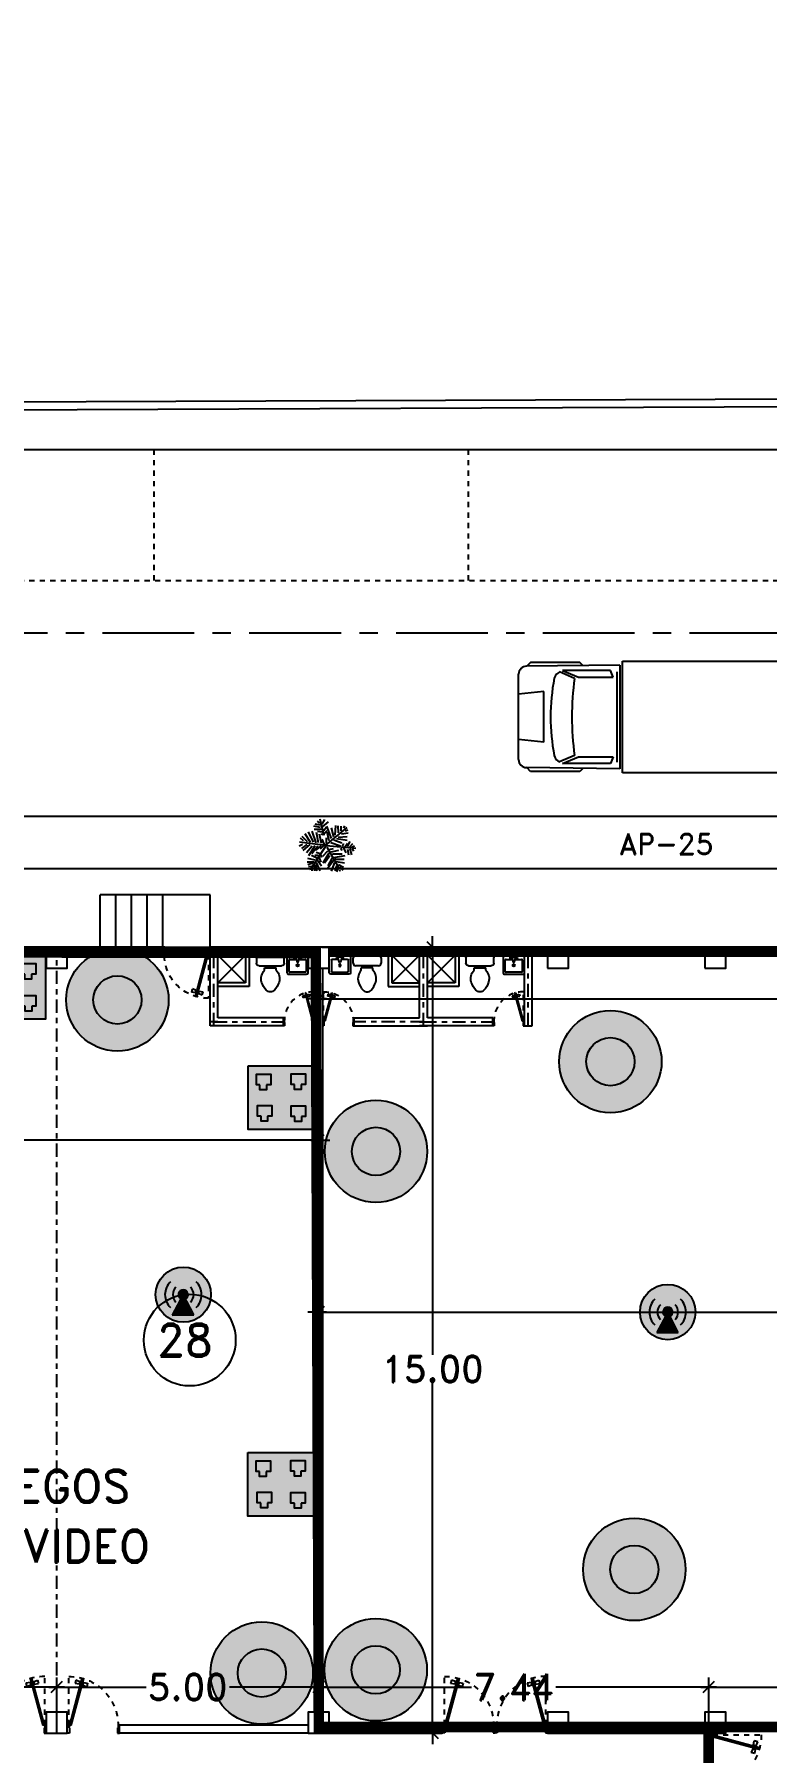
# Model space of a CAD drawing. Header units: millimetres. Extents: x 1590 to 1932, y -48 to 167.
# Drawn here: x 1730.23 to 1744.21, y 102.73 to 135.53 of the extents above; entities that cross this region are included whole.
import ezdxf

# ---------------------------------------------------------------- set-up
doc = ezdxf.new("R2010")
doc.units = ezdxf.units.MM
doc.header["$LTSCALE"] = 0.1
doc.header["$MEASUREMENT"] = 0
doc.header["$PDMODE"] = 35
doc.header["$PDSIZE"] = 0.75
for name, pattern in [('CENTERX2', [4, 2.5, -0.5, 0.5, -0.5]), ('DASHED', [0.75, 0.5, -0.25]), ('HIDDEN2', [0.1875, 0.125, -0.0625])]:
    doc.linetypes.add(name, pattern=pattern)
doc.layers.get('0').update_dxf_attribs({"linetype": 'CONTINUOUS'})
doc.layers.get('DEFPOINTS').update_dxf_attribs({"linetype": 'CONTINUOUS'})
for name, color, linetype in [('_KTI_CONTROL', 7, 'CONTINUOUS'), ('A-FURN-PLNT', 1, 'CONTINUOUS'), ('ACCESSP02', 7, 'CONTINUOUS'), ('C-PRKG-CARS', 1, 'CONTINUOUS'), ('CABLEADO', 172, 'CONTINUOUS'), ('CALLES', 3, 'CONTINUOUS'), ('CAMARAS', 253, 'CONTINUOUS'), ('Eth4Salidas', 7, 'CONTINUOUS'), ('P-FIXT', 1, 'CONTINUOUS'), ('PARED', 4, 'CONTINUOUS'), ('PAREDES', 3, 'CONTINUOUS'), ('TERRENO', 4, 'CONTINUOUS'), ('TEXT', 3, 'CONTINUOUS')]:
    doc.layers.add(name, color=color, linetype=linetype)
doc.styles.add('ATT', font='txt')
doc.styles.add('ROMAND', font='romand.shx')
doc.dimstyles.new('URBA', dxfattribs={"dimtxt": 20, "dimasz": 0.5, "dimexe": 1.25, "dimexo": 0.63, "dimgap": 0.63, "dimtad": 0, "dimtih": 1, "dimtoh": 1, "dimzin": 1, "dimdsep": 46, "dimtxsty": 'ROMAND', "dimcen": 2.5, "dimclrd": 1, "dimclre": 1, "dimclrt": 3, "dimadec": 0, "dimazin": 0, "dimtfac": 1, "dimtmove": 0, "dimatfit": 3, "dimfxl": 1, "dimtvp": 1, "dimtolj": 1, "dimtzin": 1, "dimarcsym": 0})

# ---------------------------------------------------------------- blocks, each defined once
blk = doc.blocks.new('P-GIRO-D')
at = {"color": 2}
for p, q in [((-0.281, 1.048), (-0.31, 1.041)), ((-0.31, 1.041), (-0.069, 0.142)), ((-0.281, 1.048), (-0.04, 0.15)), ((-0.242, 0.981), (-0.167, 1.011)), ((-0.167, 1.011), (-0.149, 0.944)), ((-0.31, 0.963), (-0.389, 0.952)), ((-0.389, 0.952), (-0.371, 0.884)), ((-0.297, 0.915), (-0.371, 0.884)), ((-0.31, 0.963), (-0.297, 0.915)), ((-0.288, 0.958), (-0.307, 0.953)), ((-0.28, 0.929), (-0.299, 0.924)), ((-0.239, 0.971), (-0.259, 0.966)), ((-0.232, 0.942), (-0.251, 0.937)), ((-0.242, 0.981), (-0.229, 0.933)), ((-0.229, 0.933), (-0.149, 0.944)), ((-1, 0.15), (-0.97, 0.15)), ((-0.96, 0), (-1, 0)), ((-0.97, 0.15), (-0.97, 0.1)), ((-0.97, 0.1), (-0.96, 0.1)), ((-0.96, 0.1), (-0.96, 0)), ((-0.04, 0.15), (-0.069, 0.142)), ((-0.04, 0.1), (-0.04, 0)), ((-0.03, 0.1), (-0.04, 0.1)), ((-0.04, 0), (0, 0)), ((-0.03, 0.15), (-0.03, 0.1)), ((0, 0.15), (-0.03, 0.15))]:
    blk.add_line(p, q, dxfattribs=at)
at = {"color": 1, "linetype": 'HIDDEN2'}
blk.add_line((-0.03, 0.15), (-0.03, 1.08), dxfattribs=at)
blk.add_arc((-0.04, 0.15), 0.93, 89.3839, 180, dxfattribs=at)
blk = doc.blocks.new('02PVAN01')
at = {"color": 0, "linetype": 'ByBlock'}
for p, q in [((-264, 44), (-258, 44)), ((-264, -44), (-264, 44)), ((-260, 40), (-258, 40)), ((-260, -40), (-260, 40)), ((-258, 44), (-258, 42)), ((-258, 42), (-78, 42)), ((-258, -42), (-258, 42)), ((-78, 42), (-78, -42)), ((-76, 39), (-5.9, 38.1)), ((-76, -39), (-76, 39)), ((-48, 39), (-46, 41)), ((-46, 41), (-9, 41)), ((-9, 41), (-6.1, 38.1)), ((-74, 34), (-74, -34)), ((-71, 30), (-69, 35)), ((-45, 30), (-71, 30)), ((-69, 35), (-33, 35)), ((-33, 35), (-45, 30)), ((-42, 29), (-30.7, 33.8)), ((-31, 34), (-29.4, 33)), ((0, 32.1), (0, -32.1)), ((-19, 19), (-19, -19)), ((-19, 19), (0, 17)), ((-19, -19), (0, -17)), ((-76, -39), (-5.9, -38.1)), ((-71, -30), (-69, -35)), ((-45, -30), (-71, -30)), ((-69, -35), (-33, -35)), ((-33, -35), (-45, -30)), ((-42, -29), (-30.7, -33.8)), ((-31, -34), (-29.4, -33)), ((-9, -41), (-6.1, -38.1)), ((-258, -44), (-264, -44)), ((-258, -40), (-260, -40)), ((-258, -42), (-258, -44)), ((-78, -42), (-258, -42)), ((-48, -39), (-46, -41)), ((-46, -41), (-9, -41))]:
    blk.add_line(p, q, dxfattribs=at)
for centre, radius, start, end in [((-251.2, 0), 211.2, 352.1096, 7.8904), ((-32.6, 27.9), 6, 10.7953, 57.5288), ((-179.1, 0), 155.1, 349.2047, 10.7953), ((-6, 32.1), 6, 0, 89.2462), ((-32.6, -27.9), 6, 302.4712, 349.2047), ((-6, -32.1), 6, 270.7538, 0)]:
    blk.add_arc(centre, radius, start, end, dxfattribs=at)
blk = doc.blocks.new('15PLAV06')
at = {"color": 0, "linetype": 'ByBlock'}
for p, q in [((0, 8.5), (0, -8.5)), ((16.5, 10), (1.5, 10)), ((2, -1.5), (2, 1.5)), ((7, 0.5), (3, 1.5)), ((4, 1.25), (4, 7.25)), ((4.75, 8), (15.25, 8)), ((7, -0.5), (7, 0.5)), ((16, 7.25), (16, -7.25)), ((18, -8.5), (18, 8.5)), ((1.5, -10), (16.5, -10)), ((3, -1.5), (7, -0.5)), ((4, -7.25), (4, -1.25)), ((15.25, -8), (4.75, -8))]:
    blk.add_line(p, q, dxfattribs=at)
for centre in [(2.5, 2.5), (9.5, 0), (2.5, -2.5)]:
    blk.add_circle(centre, 1, dxfattribs=at)
for centre, radius, start, end in [((1.5, 8.5), 1.5, 90, 180), ((4.75, 7.25), 0.75, 90, 180), ((15.25, 7.25), 0.75, 0, 90), ((16.5, 8.5), 1.5, 0, 90), ((1.5, -8.5), 1.5, 180, 270), ((4.75, -7.25), 0.75, 180, 270), ((15.25, -7.25), 0.75, 270, 0), ((16.5, -8.5), 1.5, 270, 0)]:
    blk.add_arc(centre, radius, start, end, dxfattribs=at)
at = {"color": 0, "linetype": 'ByBlock', "style": 'ATT'}
for tag, p, flags in [('ITEM', (0, -20), 3), ('ROOM_NUMBER', (0, -29), 1)]:
    blk.add_attdef(tag, p, '', height=6, dxfattribs=dict(at, flags=flags))
blk = doc.blocks.new('15PTOI01')
at = {"color": 0, "linetype": 'ByBlock'}
for p, q in [((0, -8.5), (0, 8.5)), ((2, 10.5), (6, 10.5)), ((8, 8.5), (8, -8.5)), ((9.5, 4.375), (9.5, -4.375)), ((11.25, 4.375), (9.5, 4.375)), ((6, -10.5), (2, -10.5)), ((11.25, -4.375), (9.5, -4.375))]:
    blk.add_line(p, q, dxfattribs=at)
for centre, radius, start, end in [((2, 8.5), 2, 90, 180), ((6, 8.5), 2, 0, 90), ((17.766404, -2.827313), 9.712715, 75.184599, 132.137709), ((13.6875, -12.03125), 19.717859, 49.950272, 70.559965), ((23.458333, 0), 4.229167, 313.602819, 46.397181), ((2, -8.5), 2, 180, 270), ((6, -8.5), 2, 270, 0), ((17.766404, 2.827313), 9.712715, 227.862291, 284.815401), ((13.6875, 12.03125), 19.717859, 289.440035, 310.049728)]:
    blk.add_arc(centre, radius, start, end, dxfattribs=at)
at = {"color": 0, "linetype": 'ByBlock', "style": 'ATT'}
for tag, p, flags in [('ITEM', (0, -23), 3), ('ROOM_NUMBER', (0, -32), 1)]:
    blk.add_attdef(tag, p, '', height=6, dxfattribs=dict(at, flags=flags))
blk = doc.blocks.new('ss1')
at = {"layer": '_KTI_CONTROL', "color": 1}
for points in [[(0.141, 0.122, 0), (0.141, 0.122, 0), (0.141, 0.122, 0), (0.141, 0.122, 0), (0.141, 0.122, 0)], [(0.141, 0.122, 0), (0.141, 0.122, 0), (0.141, 0.122, 0), (0.141, 0.122, 0), (0.141, 0.122, 0), (0.141, 0.122, 0), (0.141, 0.122, 0), (0.141, 0.122, 0), (0.141, 0.122, 0), (0.141, 0.122, 0), (0.141, 0.122, 0)]]:
    blk.add_polyline3d(points, dxfattribs=at)
at = {"layer": '_KTI_CONTROL'}
for points in [[(0.141, 0.122, 0), (0.141, 0.122, 0), (0.141, 0.122, 0), (0.141, 0.122, 0)], [(0.141, 0.122, 0), (0.141, 0.122, 0)]]:
    blk.add_polyline3d(points, dxfattribs=at)
at = {"layer": 'P-FIXT', "xscale": 0.0254, "yscale": 0.0254, "zscale": 0.0254}
blk.add_blockref('15PTOI01', (17.719, 12.528), dxfattribs=at)
blk = doc.blocks.new('UTP1$0$DIMBLOCK')
at = {"color": 1}
blk.add_line((-7.5, 0), (10.5, 0), dxfattribs=at)
at = {"color": 4}
blk.add_line((-5.25, -5.25), (5.25, 5.25), dxfattribs=at)
blk = doc.blocks.new('*D218')
at = {"layer": 'CALLES', "color": 1, "linetype": 'Continuous', "transparency": 16777216}
for p, q in [((1725.661, 103.167), (1725.661, 104.162)), ((1725.681, 103.982), (1727.367, 103.982)), ((1730.641, 103.982), (1728.955, 103.982)), ((1730.661, 103.167), (1730.661, 104.162))]:
    blk.add_line(p, q, dxfattribs=at)
at = {"layer": 'DEFPOINTS', "color": 0, "linetype": 'Continuous', "transparency": 16777216}
for p in [(1730.661, 103.982), (1725.661, 103.104), (1730.661, 103.104)]:
    blk.add_point(p, dxfattribs=at)
at = {"layer": 'CALLES', "color": 1, "linetype": 'Continuous', "transparency": 16777216, "xscale": 0.02, "yscale": 0.02, "zscale": 0.02, "rotation": 180}
blk.add_blockref('UTP1$0$DIMBLOCK', (1725.661, 103.982), dxfattribs=at)
at = {"layer": 'CALLES', "color": 1, "linetype": 'Continuous', "transparency": 16777216, "xscale": 0.02, "yscale": 0.02, "zscale": 0.02}
blk.add_blockref('UTP1$0$DIMBLOCK', (1730.661, 103.982), dxfattribs=at)
at = {"layer": 'CALLES', "color": 3, "linetype": 'Continuous', "transparency": 16777216, "insert": (1728.161, 103.982), "char_height": 0.5, "attachment_point": 5, "style": 'ROMAND'}
blk.add_mtext('\\A1;5.00', dxfattribs=at)
blk = doc.blocks.new('*D219')
at = {"layer": 'CALLES', "color": 1, "linetype": 'Continuous', "transparency": 16777216}
for p, q in [((1730.661, 103.167), (1730.661, 104.162)), ((1730.681, 103.982), (1732.367, 103.982)), ((1735.641, 103.982), (1733.955, 103.982)), ((1735.661, 103.167), (1735.661, 104.162))]:
    blk.add_line(p, q, dxfattribs=at)
at = {"layer": 'DEFPOINTS', "color": 0, "linetype": 'Continuous', "transparency": 16777216}
for p in [(1735.661, 103.982), (1730.661, 103.104), (1735.661, 103.104)]:
    blk.add_point(p, dxfattribs=at)
at = {"layer": 'CALLES', "color": 1, "linetype": 'Continuous', "transparency": 16777216, "xscale": 0.02, "yscale": 0.02, "zscale": 0.02, "rotation": 180}
blk.add_blockref('UTP1$0$DIMBLOCK', (1730.661, 103.982), dxfattribs=at)
at = {"layer": 'CALLES', "color": 1, "linetype": 'Continuous', "transparency": 16777216, "xscale": 0.02, "yscale": 0.02, "zscale": 0.02}
blk.add_blockref('UTP1$0$DIMBLOCK', (1735.661, 103.982), dxfattribs=at)
at = {"layer": 'CALLES', "color": 3, "linetype": 'Continuous', "transparency": 16777216, "insert": (1733.161, 103.982), "char_height": 0.5, "attachment_point": 5, "style": 'ROMAND'}
blk.add_mtext('\\A1;5.00', dxfattribs=at)
blk = doc.blocks.new('*D220')
at = {"layer": 'CALLES', "color": 1, "linetype": 'Continuous', "transparency": 16777216}
for p, q in [((1735.661, 103.167), (1735.661, 104.162)), ((1735.681, 103.982), (1738.576, 103.982)), ((1743.083, 103.982), (1740.188, 103.982)), ((1743.103, 103.315), (1743.103, 104.162))]:
    blk.add_line(p, q, dxfattribs=at)
at = {"layer": 'DEFPOINTS', "color": 0, "linetype": 'Continuous', "transparency": 16777216}
for p in [(1743.103, 103.982), (1735.661, 103.104), (1743.103, 103.253)]:
    blk.add_point(p, dxfattribs=at)
at = {"layer": 'CALLES', "color": 1, "linetype": 'Continuous', "transparency": 16777216, "xscale": 0.02, "yscale": 0.02, "zscale": 0.02, "rotation": 180}
blk.add_blockref('UTP1$0$DIMBLOCK', (1735.661, 103.982), dxfattribs=at)
at = {"layer": 'CALLES', "color": 1, "linetype": 'Continuous', "transparency": 16777216, "xscale": 0.02, "yscale": 0.02, "zscale": 0.02}
blk.add_blockref('UTP1$0$DIMBLOCK', (1743.103, 103.982), dxfattribs=at)
at = {"layer": 'CALLES', "color": 3, "linetype": 'Continuous', "transparency": 16777216, "insert": (1739.382, 103.982), "char_height": 0.5, "attachment_point": 5, "style": 'ROMAND'}
blk.add_mtext('\\A1;7.44', dxfattribs=at)
blk = doc.blocks.new('*D221')
at = {"layer": 'CALLES', "color": 1, "linetype": 'Continuous', "transparency": 16777216}
for p, q in [((1743.103, 103.315), (1743.103, 104.162)), ((1743.123, 103.982), (1757.731, 103.982)), ((1774.427, 103.982), (1759.819, 103.982)), ((1774.447, 103.315), (1774.447, 104.162))]:
    blk.add_line(p, q, dxfattribs=at)
at = {"layer": 'DEFPOINTS', "color": 0, "linetype": 'Continuous', "transparency": 16777216}
for p in [(1774.447, 103.982), (1743.103, 103.253), (1774.447, 103.253)]:
    blk.add_point(p, dxfattribs=at)
at = {"layer": 'CALLES', "color": 1, "linetype": 'Continuous', "transparency": 16777216, "xscale": 0.02, "yscale": 0.02, "zscale": 0.02, "rotation": 180}
blk.add_blockref('UTP1$0$DIMBLOCK', (1743.103, 103.982), dxfattribs=at)
at = {"layer": 'CALLES', "color": 1, "linetype": 'Continuous', "transparency": 16777216, "xscale": 0.02, "yscale": 0.02, "zscale": 0.02}
blk.add_blockref('UTP1$0$DIMBLOCK', (1774.447, 103.982), dxfattribs=at)
at = {"layer": 'CALLES', "color": 3, "linetype": 'Continuous', "transparency": 16777216, "insert": (1758.775, 103.982), "char_height": 0.5, "attachment_point": 5, "style": 'ROMAND'}
blk.add_mtext('\\A1;31.34', dxfattribs=at)
blk = doc.blocks.new('*D228')
at = {"layer": 'CALLES', "color": 1, "linetype": 'Continuous', "transparency": 16777216}
for p, q in [((1735.723, 118.104), (1738.014, 118.104)), ((1737.834, 118.084), (1737.834, 110.323)), ((1737.834, 103.123), (1737.834, 109.783)), ((1735.798, 103.103), (1738.014, 103.103))]:
    blk.add_line(p, q, dxfattribs=at)
at = {"layer": 'DEFPOINTS', "color": 0, "linetype": 'Continuous', "transparency": 16777216}
for p in [(1735.661, 118.104), (1737.834, 118.104), (1735.736, 103.103)]:
    blk.add_point(p, dxfattribs=at)
at = {"layer": 'CALLES', "color": 1, "linetype": 'Continuous', "transparency": 16777216, "xscale": 0.02, "yscale": 0.02, "zscale": 0.02}
for p, rotation in [((1737.834, 118.104), 90), ((1737.834, 103.103), 270)]:
    blk.add_blockref('UTP1$0$DIMBLOCK', p, dxfattribs=dict(at, rotation=rotation))
at = {"layer": 'CALLES', "color": 3, "linetype": 'Continuous', "transparency": 16777216, "insert": (1737.834, 110.053), "char_height": 0.5, "attachment_point": 5, "style": 'ROMAND'}
blk.add_mtext('\\A1;15.00', dxfattribs=at)
blk = doc.blocks.new('*D233')
at = {"layer": 'CALLES', "color": 1, "linetype": 'Continuous', "transparency": 16777216}
for p, q in [((1735.661, 118.042), (1735.661, 116.943)), ((1756.406, 118.042), (1756.406, 116.943)), ((1735.681, 117.123), (1745.28, 117.123)), ((1756.386, 117.123), (1747.344, 117.123))]:
    blk.add_line(p, q, dxfattribs=at)
at = {"layer": 'DEFPOINTS', "color": 0, "linetype": 'Continuous', "transparency": 16777216}
for p in [(1735.661, 118.104), (1756.406, 118.104), (1756.406, 117.123)]:
    blk.add_point(p, dxfattribs=at)
at = {"layer": 'CALLES', "color": 1, "linetype": 'Continuous', "transparency": 16777216, "xscale": 0.02, "yscale": 0.02, "zscale": 0.02, "rotation": 180}
blk.add_blockref('UTP1$0$DIMBLOCK', (1735.661, 117.123), dxfattribs=at)
at = {"layer": 'CALLES', "color": 1, "linetype": 'Continuous', "transparency": 16777216, "xscale": 0.02, "yscale": 0.02, "zscale": 0.02}
blk.add_blockref('UTP1$0$DIMBLOCK', (1756.406, 117.123), dxfattribs=at)
at = {"layer": 'CALLES', "color": 3, "linetype": 'Continuous', "transparency": 16777216, "insert": (1746.312, 117.123), "char_height": 0.5, "attachment_point": 5, "style": 'ROMAND'}
blk.add_mtext('\\A1;20.75', dxfattribs=at)
blk = doc.blocks.new('*D239')
at = {"layer": 'CALLES', "color": 1, "linetype": 'Continuous', "transparency": 16777216}
for p, q in [((1735.661, 112.043), (1735.661, 110.961)), ((1761.02, 112.043), (1761.02, 110.961)), ((1735.681, 111.141), (1745.228, 111.141)), ((1761, 111.141), (1747.292, 111.141))]:
    blk.add_line(p, q, dxfattribs=at)
at = {"layer": 'DEFPOINTS', "color": 0, "linetype": 'Continuous', "transparency": 16777216}
for p in [(1735.661, 112.106), (1761.02, 112.106), (1735.661, 111.141)]:
    blk.add_point(p, dxfattribs=at)
at = {"layer": 'CALLES', "color": 1, "linetype": 'Continuous', "transparency": 16777216, "xscale": 0.02, "yscale": 0.02, "zscale": 0.02, "rotation": 180}
blk.add_blockref('UTP1$0$DIMBLOCK', (1735.661, 111.141), dxfattribs=at)
at = {"layer": 'CALLES', "color": 1, "linetype": 'Continuous', "transparency": 16777216, "xscale": 0.02, "yscale": 0.02, "zscale": 0.02}
blk.add_blockref('UTP1$0$DIMBLOCK', (1761.02, 111.141), dxfattribs=at)
at = {"layer": 'CALLES', "color": 3, "linetype": 'Continuous', "transparency": 16777216, "insert": (1746.26, 111.141), "char_height": 0.5, "attachment_point": 5, "style": 'ROMAND'}
blk.add_mtext('\\A1;25.36', dxfattribs=at)
blk = doc.blocks.new('12PPLT13')
at = {"color": 0, "linetype": 'ByBlock'}
for p, q in [((-0.34, 0.304), (-0.387, 0.319)), ((0.018, 0.032), (-0.372, 0.365)), ((-0.313, 0.348), (-0.334, 0.395)), ((-0.264, 0.301), (-0.264, 0.385)), ((-0.213, 0.267), (-0.209, 0.393)), ((-0.154, 0.223), (-0.166, 0.397)), ((-0.13, 0.192), (-0.091, 0.357)), ((-0.091, 0.16), (-0.004, 0.385)), ((0.072, 0.374), (-0.032, 0.463)), ((0.05, 0.305), (0.011, 0.37)), ((0.082, 0.423), (0.032, 0.506)), ((0.043, 0.216), (0.118, 0.512)), ((0.092, 0.327), (0.224, 0.327)), ((0.114, 0.402), (0.206, 0.423)), ((0.114, 0.362), (0.232, 0.388)), ((0.125, 0.441), (0.165, 0.477)), ((0.007, 0.034), (-0.532, -0.012)), ((-0.461, 0.009), (-0.508, 0.027)), ((-0.421, 0.013), (-0.475, 0.073)), ((-0.38, 0.017), (-0.429, 0.11)), ((-0.269, 0.244), (-0.391, 0.267)), ((-0.335, 0.019), (-0.382, 0.08)), ((-0.209, 0.188), (-0.374, 0.2)), ((-0.181, 0.16), (-0.372, 0.13)), ((-0.289, 0.021), (-0.311, 0.073)), ((-0.134, 0.14), (-0.275, 0.084)), ((-0.079, 0.089), (-0.252, 0.031)), ((-0.006, 0.006), (-0.224, -0.376)), ((-0.044, 0.117), (-0.012, 0.275)), ((0.039, 0.256), (-0.007, 0.309)), ((0.003, 0.07), (0.003, 0.172)), ((0.007, 0.034), (0.279, -0.377)), ((0.018, 0.032), (0.492, 0.097)), ((0.039, 0.054), (0.078, 0.153)), ((0.055, 0.031), (0.118, -0.029)), ((0.064, 0.226), (0.1, 0.238)), ((0.078, 0.277), (0.167, 0.287)), ((0.095, 0.074), (0.13, 0.239)), ((0.098, 0.026), (0.204, -0.048)), ((0.145, 0.085), (0.185, 0.271)), ((0.161, 0.022), (0.271, -0.115)), ((0.189, 0.085), (0.26, 0.294)), ((0.213, 0.031), (0.327, -0.151)), ((0.236, 0.093), (0.327, 0.286)), ((0.264, 0.022), (0.367, -0.096)), ((0.292, 0.089), (0.393, 0.247)), ((0.303, 0.05), (0.433, -0.057)), ((0.346, 0.104), (0.445, 0.2)), ((0.361, 0.05), (0.457, -0.021)), ((0.421, 0.117), (0.472, 0.168)), ((0.436, 0.054), (0.5, 0.022)), ((-0.464, -0.026), (-0.49, -0.07)), ((-0.421, -0.026), (-0.454, -0.137)), ((-0.382, -0.03), (-0.4, -0.134)), ((-0.306, -0.009), (-0.35, -0.098)), ((-0.13, -0.183), (-0.335, -0.147)), ((-0.173, -0.254), (-0.323, -0.28)), ((-0.158, -0.214), (-0.316, -0.214)), ((-0.217, -0.308), (-0.308, -0.359)), ((-0.106, -0.115), (-0.28, -0.115)), ((-0.252, -0.011), (-0.278, -0.054)), ((-0.083, -0.08), (-0.224, -0.053)), ((-0.145, -0.277), (-0.083, -0.43)), ((-0.048, -0.037), (-0.126, -0.017)), ((-0.126, -0.237), (-0.012, -0.395)), ((-0.098, -0.19), (-0.02, -0.336)), ((-0.059, -0.151), (0.039, -0.286)), ((-0.04, -0.104), (0.067, -0.289)), ((-0.019, -0.066), (0.075, -0.164)), ((0.165, -0.23), (0.092, -0.334)), ((0.109, -0.131), (0.095, -0.185)), ((0.139, -0.18), (0.104, -0.269)), ((0.12, -0.114), (0.189, -0.092)), ((0.189, -0.273), (0.121, -0.427)), ((0.153, -0.15), (0.217, -0.147)), ((0.178, -0.194), (0.275, -0.148)), ((0.206, -0.308), (0.178, -0.423)), ((0.206, -0.23), (0.342, -0.202)), ((0.232, -0.269), (0.356, -0.266)), ((0.253, -0.287), (0.342, -0.316)), ((-0.237, -0.352), (-0.292, -0.411)), ((-0.233, -0.408), (-0.241, -0.43)), ((-0.201, -0.38), (-0.181, -0.443)), ((-0.177, -0.333), (-0.151, -0.423)), ((0.232, -0.33), (0.222, -0.423)), ((0.261, -0.377), (0.267, -0.423)), ((0.275, -0.348), (0.328, -0.352)), ((0.293, -0.395), (0.311, -0.401))]:
    blk.add_line(p, q, dxfattribs=at)
at = {"color": 0, "linetype": 'ByBlock', "style": 'ATT'}
for tag, p, flags in [('ITEM', (-1, -3.25), 3), ('ROOM_NUMBER', (-1, -4.583), 1)]:
    blk.add_attdef(tag, p, '', height=1, dxfattribs=dict(at, flags=flags))
blk = doc.blocks.new('*D347')
at = {"color": 1, "linetype": 'Continuous', "transparency": 16777216}
for p, q in [((1640.661, 112.864), (1640.661, 114.603)), ((1735.661, 112.106), (1735.661, 114.603)), ((1640.681, 114.423), (1687.917, 114.423)), ((1735.641, 114.423), (1693.314, 114.423))]:
    blk.add_line(p, q, dxfattribs=at)
at = {"layer": 'DEFPOINTS', "color": 0, "linetype": 'Continuous', "transparency": 16777216}
for p in [(1735.661, 114.423), (1640.661, 112.802), (1735.661, 112.043)]:
    blk.add_point(p, dxfattribs=at)
at = {"color": 1, "linetype": 'Continuous', "transparency": 16777216, "xscale": 0.02, "yscale": 0.02, "zscale": 0.02, "rotation": 180}
blk.add_blockref('UTP1$0$DIMBLOCK', (1640.661, 114.423), dxfattribs=at)
at = {"color": 1, "linetype": 'Continuous', "transparency": 16777216, "xscale": 0.02, "yscale": 0.02, "zscale": 0.02}
blk.add_blockref('UTP1$0$DIMBLOCK', (1735.661, 114.423), dxfattribs=at)
at = {"color": 3, "linetype": 'Continuous', "transparency": 16777216, "insert": (1690.615, 114.423), "char_height": 0.5, "attachment_point": 5, "style": 'ROMAND'}
blk.add_mtext('\\A1;POLIGONO "D"', dxfattribs=at)
blk = doc.blocks.new('4SALIDAS')
at = {"layer": 'Eth4Salidas', "linetype": 'Continuous'}
h = blk.add_hatch(color=0, dxfattribs=at)
h.paths.add_polyline_path([(-0.604, 0.481), (-0.604, -0.734), (0.67, -0.734), (0.67, 0.481)])
h.paths.add_polyline_path([(-0.176, 0.121), (-0.255, 0.121), (-0.255, 0.024), (-0.381, 0.024), (-0.381, 0.121), (-0.448, 0.121), (-0.448, 0.325), (-0.176, 0.325)], flags=16)
h.paths.add_polyline_path([(0.214, 0.127), (0.214, 0.331), (0.487, 0.331), (0.487, 0.127), (0.408, 0.127), (0.408, 0.031), (0.281, 0.031), (0.281, 0.127)], flags=16)
h.paths.add_polyline_path([(-0.155, -0.276), (-0.155, -0.48), (-0.234, -0.48), (-0.234, -0.576), (-0.36, -0.576), (-0.36, -0.48), (-0.427, -0.48), (-0.427, -0.276)], flags=16)
h.paths.add_polyline_path([(0.217, -0.28), (0.49, -0.28), (0.49, -0.484), (0.41, -0.484), (0.41, -0.58), (0.284, -0.58), (0.284, -0.484), (0.217, -0.484)], flags=16)
h = blk.add_hatch(color=5, dxfattribs=at)
h.paths.add_polyline_path([(-0.448, 0.121), (-0.381, 0.121), (-0.381, 0.024), (-0.255, 0.024), (-0.255, 0.121), (-0.176, 0.121), (-0.176, 0.325), (-0.448, 0.325)])
h.paths.add_polyline_path([(0.281, 0.031), (0.408, 0.031), (0.408, 0.127), (0.487, 0.127), (0.487, 0.331), (0.214, 0.331), (0.214, 0.127), (0.281, 0.127)])
h.paths.add_polyline_path([(-0.427, -0.48), (-0.36, -0.48), (-0.36, -0.576), (-0.234, -0.576), (-0.234, -0.48), (-0.155, -0.48), (-0.155, -0.276), (-0.427, -0.276)])
h.paths.add_polyline_path([(0.49, -0.28), (0.217, -0.28), (0.217, -0.484), (0.284, -0.484), (0.284, -0.58), (0.41, -0.58), (0.41, -0.484), (0.49, -0.484)])
at = {"layer": 'Eth4Salidas', "color": 18, "linetype": 'Continuous', "true_color": 0x000000}
blk.add_lwpolyline([(-0.604, 0.481), (0.67, 0.481), (0.67, -0.734), (-0.604, -0.734)], close=True, dxfattribs=at)
for points in [[(0.281, 0.127), (0.214, 0.127), (0.214, 0.331), (0.487, 0.331), (0.487, 0.127), (0.408, 0.127)], [(-0.381, 0.121), (-0.448, 0.121), (-0.448, 0.325), (-0.176, 0.325), (-0.176, 0.121), (-0.255, 0.121)], [(-0.255, 0.121), (-0.255, 0.024), (-0.381, 0.024), (-0.381, 0.121)], [(0.408, 0.128), (0.408, 0.031), (0.281, 0.031), (0.281, 0.128)], [(-0.36, -0.48), (-0.427, -0.48), (-0.427, -0.276), (-0.155, -0.276), (-0.155, -0.48), (-0.234, -0.48)], [(0.284, -0.484), (0.217, -0.484), (0.217, -0.28), (0.49, -0.28), (0.49, -0.484), (0.41, -0.484)], [(-0.234, -0.479), (-0.234, -0.576), (-0.36, -0.576), (-0.36, -0.479)], [(0.41, -0.483), (0.41, -0.58), (0.284, -0.58), (0.284, -0.483)]]:
    blk.add_lwpolyline(points, dxfattribs=at)
blk = doc.blocks.new('cams')
at = {"layer": 'CAMARAS', "linetype": 'Continuous', "true_color": 0xffffff}
h = blk.add_hatch(color=7, dxfattribs=at)
h.dxf.hatch_style = 1
h.paths.add_polyline_path([(-0.977, 0, 1), (0.977, 0, 1)])
h.paths.add_polyline_path([(0.46, 0, -1), (-0.46, 0, -1)], flags=16)
at = {"layer": 'CAMARAS', "linetype": 'Continuous', "true_color": 0x939598}
h = blk.add_hatch(color=252, dxfattribs=at)
h.dxf.hatch_style = 1
h.paths.add_polyline_path([(-0.46, 0, 1), (0.46, 0, 1)])
at = {"layer": 'CAMARAS', "color": 0, "linetype": 'Continuous'}
for radius in [0.977, 0.977, 0.977, 0.46]:
    blk.add_circle((0, 0), radius, dxfattribs=at)
blk = doc.blocks.new('PuntoAcceso02')
at = {"layer": 'ACCESSP02', "linetype": 'Continuous'}
h = blk.add_hatch(color=256, dxfattribs=at)
h.set_gradient(color1=(237, 31, 36), color2=(247, 171, 174))
h.paths.add_polyline_path([(-0.528, 0, 1), (0.528, 0, 1)])
h.paths.add_polyline_path([(0.042, -0.082), (0.2, -0.388), (-0.209, -0.39), (-0.043, -0.081, -4.049664)], flags=16)
h = blk.add_hatch(color=256, dxfattribs=at)
h.set_gradient(color1=(247, 171, 174), color2=(247, 171, 174))
h.paths.add_polyline_path([(-0.209, -0.39), (0.2, -0.388), (0, 0)])
h = blk.add_hatch(color=256, dxfattribs=at)
h.set_gradient(color1=(153, 27, 30), color2=(237, 31, 36))
h.paths.add_polyline_path([(0, 0), (0.042, -0.082, 4.049664), (-0.043, -0.081)])
at = {"layer": 'ACCESSP02', "color": 18, "linetype": 'Continuous', "true_color": 0x000000}
for p, q in [((0, 0), (-0.209, -0.39)), ((0.2, -0.388), (0, 0)), ((-0.209, -0.39), (0.2, -0.388))]:
    blk.add_line(p, q, dxfattribs=at)
blk.add_circle((0, 0), 0.528, dxfattribs=at)
for radius, start, end in [(0.349, 134.9548, 225.0265), (0.199, 134.9548, 225.0265), (0.092, 297.3127, 241.8295), (0.199, 314.9548, 45.0265), (0.349, 314.9548, 45.0265)]:
    blk.add_arc((0, 0), radius, start, end, dxfattribs=at)

msp = doc.modelspace()

# ---------------------------------------------------------------- linework, layer by layer
at = {"color": 1, "linetype": 'Continuous'}
for p, q in [((1733.5869, 119.1043), (1731.4869, 119.1043)), ((1731.4869, 118.1043), (1731.4869, 119.1043)), ((1731.7869, 118.1043), (1731.7869, 119.1043)), ((1732.0869, 118.1043), (1732.0869, 119.1043)), ((1732.3869, 118.1043), (1732.3869, 119.1043)), ((1732.6869, 118.1043), (1732.6869, 119.1043)), ((1732.6869, 118.1043), (1732.6869, 119.1043)), ((1732.6869, 118.1043), (1732.6869, 119.1043)), ((1733.5869, 118.1043), (1733.5869, 119.1043))]:
    msp.add_line(p, q, dxfattribs=at)
at = {"color": 2, "linetype": 'Continuous'}
msp.add_circle((1733.1983, 110.6061), 0.8758, dxfattribs=at)
at = {"layer": 'CABLEADO', "linetype": 'Continuous', "const_width": 0.2}
for points in [[(1725.6094, 118.0109), (1730.6608, 118.0034), (1735.6049, 117.9949), (1735.6608, 103.5043)], [(1735.8608, 118.0223), (1761.4552, 118.0184), (1761.3916, 113.6658)], [(1735.6608, 103.5043), (1735.6619, 103.2201), (1744.9404, 103.2201)], [(1743.1029, 103.1043), (1743.1029, 98.1776), (1746.8813, 98.1776), (1774.3496, 98.1842), (1774.2971, 73.9154)]]:
    msp.add_lwpolyline(points, dxfattribs=at)
at = {"layer": 'CALLES', "color": 1, "linetype": 'Continuous'}
msp.add_line((1732.6858, 118.1043), (1733.5869, 118.1043), dxfattribs=at)
at = {"layer": 'CALLES', "color": 4, "linetype": 'Continuous'}
for points in [[(1730.4608, 117.7043), (1730.8608, 117.7043), (1730.8608, 118.1043), (1730.4608, 118.1043)], [(1735.4608, 117.7043), (1735.8608, 117.7043), (1735.8608, 118.1043), (1735.4608, 118.1043)], [(1740.0279, 117.7043), (1740.4279, 117.7043), (1740.4279, 118.1043), (1740.0279, 118.1043)], [(1743.0279, 117.7043), (1743.4279, 117.7043), (1743.4279, 118.1043), (1743.0279, 118.1043)], [(1730.4608, 103.1043), (1730.8608, 103.1043), (1730.8608, 103.5043), (1730.4608, 103.5043)], [(1743.0279, 103.1043), (1743.4279, 103.1043), (1743.4279, 103.5043), (1743.0279, 103.5043)]]:
    msp.add_lwpolyline(points, close=True, dxfattribs=at)
at = {"layer": 'CALLES', "color": 6, "linetype": 'Continuous'}
for points in [[(1735.4608, 103.1043), (1735.8608, 103.1043), (1735.8608, 103.5043), (1735.4608, 103.5043)], [(1740.0279, 103.1043), (1740.4279, 103.1043), (1740.4279, 103.5043), (1740.0279, 103.5043)]]:
    msp.add_lwpolyline(points, close=True, dxfattribs=at)
at = {"layer": 'PARED', "color": 4}
for p, q in [((1624.4533, 127.6057), (1774.5202, 127.6057)), ((1630.7358, 120.6058), (1756.5202, 120.6058))]:
    msp.add_line(p, q, dxfattribs=at)
at = {"layer": 'PARED', "color": 2}
for p, q in [((1634.6358, 119.6058), (1756.5202, 119.6058)), ((1734.9858, 116.6061), (1734.9858, 116.7561)), ((1736.3358, 116.6061), (1736.3358, 116.7561)), ((1738.9858, 116.6061), (1738.9858, 116.7561))]:
    msp.add_line(p, q, dxfattribs=at)
at = {"layer": 'PARED', "color": 8, "linetype": 'CENTERX2'}
for p, q in [((1730.6608, 103.1061), (1730.6608, 118.1061)), ((1733.6608, 116.6061), (1733.6608, 118.1043)), ((1735.6608, 103.1043), (1735.6608, 118.1043)), ((1737.6608, 116.6061), (1737.6608, 118.1043)), ((1739.6608, 116.6061), (1739.6608, 118.1043)), ((1733.7358, 116.6811), (1733.5858, 116.6811)), ((1733.6608, 116.6811), (1734.9858, 116.6811)), ((1737.6608, 116.6811), (1736.3358, 116.6811)), ((1737.5858, 116.6811), (1737.7358, 116.6811)), ((1737.6608, 116.6811), (1738.9858, 116.6811)), ((1743.1029, 103.1043), (1743.1029, 103.5043))]:
    msp.add_line(p, q, dxfattribs=at)
at = {"layer": 'PARED', "color": 3}
for p, q in [((1734.9358, 118.1043), (1734.3358, 118.1043)), ((1736.3858, 118.1043), (1736.9858, 118.1043)), ((1738.9358, 118.1043), (1738.3358, 118.1043)), ((1730.4608, 117.9543), (1725.8608, 117.9543)), ((1732.6858, 117.9543), (1730.8608, 117.9543)), ((1735.4608, 117.9543), (1733.7369, 117.9543)), ((1734.9358, 117.9543), (1734.3358, 117.9543)), ((1740.0279, 117.9542), (1735.8608, 117.9543)), ((1736.3858, 117.9543), (1736.9858, 117.9543)), ((1739.6808, 117.9526), (1736.7358, 117.9526)), ((1738.9358, 117.9543), (1738.3358, 117.9543)), ((1740.7358, 117.9542), (1740.4279, 117.9542)), ((1743.0279, 117.9543), (1740.7358, 117.9543)), ((1747.2061, 117.9543), (1743.4279, 117.9543)), ((1735.5858, 103.5043), (1735.5858, 117.7043)), ((1735.7358, 103.5043), (1735.7358, 117.7043))]:
    msp.add_line(p, q, dxfattribs=at)
at = {"layer": 'PARED', "color": 1}
for p, q in [((1734.2658, 117.9561), (1733.7358, 117.4261)), ((1734.2658, 117.4261), (1733.7358, 117.9561)), ((1734.9358, 118.0543), (1734.334, 118.0543)), ((1734.9358, 118.0043), (1734.334, 118.0043)), ((1736.3858, 118.0543), (1736.9875, 118.0543)), ((1736.3858, 118.0043), (1736.9875, 118.0043)), ((1737.0558, 117.4261), (1737.5858, 117.9561)), ((1737.0558, 117.9561), (1737.5858, 117.4261)), ((1738.2658, 117.9561), (1737.7358, 117.4261)), ((1738.2658, 117.4261), (1737.7358, 117.9561)), ((1738.9358, 118.0543), (1738.334, 118.0543)), ((1738.9358, 118.0043), (1738.334, 118.0043))]:
    msp.add_line(p, q, dxfattribs=at)
at = {"layer": 'PAREDES', "color": 8, "linetype": 'DASHED'}
for p, q in [((1732.5202, 125.1057), (1732.5202, 127.6057)), ((1738.5202, 125.1057), (1738.5202, 127.6057)), ((1630.7358, 125.1057), (1756.5202, 125.1057))]:
    msp.add_line(p, q, dxfattribs=at)
at = {"layer": 'PAREDES', "color": 1, "linetype": 'CENTERX2', "ltscale": 7}
msp.add_line((1630.7358, 124.1058), (1774.5202, 124.1058), dxfattribs=at)
at = {"layer": 'TERRENO', "color": 5, "linetype": 'Continuous'}
msp.add_line((1624.4523, 128.1057), (1776.0202, 128.6965), dxfattribs=at)
at = {"layer": 'TERRENO', "color": 2, "linetype": 'Continuous'}
for p, q in [((1624.7172, 127.9568), (1776.0208, 128.5465)), ((1733.5858, 116.6061), (1733.5858, 118.1043)), ((1733.7358, 116.7561), (1733.7358, 117.9543)), ((1734.2658, 117.9561), (1734.2658, 117.4261)), ((1734.3358, 117.9561), (1734.3358, 117.3561)), ((1736.9858, 117.9561), (1736.9858, 117.3561)), ((1737.0558, 117.9561), (1737.0558, 117.4261)), ((1737.5858, 116.7561), (1737.5858, 117.9543)), ((1737.7358, 116.7561), (1737.7358, 117.9543)), ((1738.2658, 117.9561), (1738.2658, 117.4261)), ((1738.3358, 117.9561), (1738.3358, 117.3561)), ((1739.5858, 116.6061), (1739.5858, 117.9543)), ((1739.7358, 116.6061), (1739.7358, 117.9543)), ((1734.2658, 117.4261), (1733.7358, 117.4261)), ((1734.3358, 117.3561), (1733.7358, 117.3561)), ((1736.9858, 117.3561), (1737.5858, 117.3561)), ((1737.0558, 117.4261), (1737.5858, 117.4261)), ((1738.2658, 117.4261), (1737.7358, 117.4261)), ((1738.3358, 117.3561), (1737.7358, 117.3561)), ((1734.9858, 116.6061), (1733.5858, 116.6061)), ((1734.9858, 116.7561), (1733.7358, 116.7561)), ((1736.3358, 116.7561), (1737.5858, 116.7561)), ((1736.3358, 116.6061), (1737.7358, 116.6061)), ((1738.9858, 116.6061), (1737.5858, 116.6061)), ((1738.9858, 116.7561), (1737.7358, 116.7561)), ((1739.5858, 116.6061), (1739.7358, 116.6061)), ((1735.4608, 103.2543), (1731.8608, 103.2543)), ((1738.0279, 103.2526), (1735.8608, 103.2526)), ((1738.0279, 103.2526), (1738.0279, 103.1026)), ((1743.0279, 103.2526), (1740.4279, 103.2526))]:
    msp.add_line(p, q, dxfattribs=at)
at = {"layer": 'TERRENO', "color": 6, "linetype": 'Continuous'}
for p, q in [((1732.6858, 118.1043), (1723.6358, 118.1043)), ((1756.4061, 118.1043), (1733.5869, 118.1043)), ((1735.4608, 103.1043), (1731.8608, 103.1043)), ((1738.0279, 103.1026), (1735.8608, 103.1026)), ((1740.4279, 103.1043), (1743.0279, 103.1043))]:
    msp.add_line(p, q, dxfattribs=at)
at = {"layer": 'TERRENO', "color": 4, "linetype": 'Continuous'}
for p, q in [((1732.6858, 117.9543), (1732.6858, 118.1043)), ((1732.6858, 117.9543), (1732.6858, 118.1043)), ((1734.3358, 117.9543), (1734.3358, 118.1043)), ((1734.9358, 117.9543), (1734.9358, 118.1043)), ((1736.3858, 117.9543), (1736.3858, 118.1043)), ((1736.9858, 117.9543), (1736.9858, 118.1043)), ((1738.3358, 117.9543), (1738.3358, 118.1043)), ((1738.9358, 117.9543), (1738.9358, 118.1043)), ((1731.8608, 103.1043), (1731.8608, 103.2543)), ((1735.7358, 103.1026), (1735.7358, 103.1043)), ((1740.0279, 103.1061), (1740.0279, 103.2526))]:
    msp.add_line(p, q, dxfattribs=at)

# ---------------------------------------------------------------- block references
at = {"color": 1, "linetype": 'Continuous', "xscale": -1, "rotation": 90}
for p in [(1732.2651, 135.6735), (1747.2651, 135.6735), (1751.2651, 135.6735)]:
    msp.add_blockref('ss1', p, dxfattribs=at)
at = {"color": 1, "linetype": 'Continuous', "rotation": 270}
msp.add_blockref('ss1', (1724.0565, 135.6735), dxfattribs=at)
at = {"color": 0, "linetype": 'Continuous'}
for p in [(1729.7735, 117.4653), (1734.9199, 115.3603), (1734.914, 107.978)]:
    msp.add_blockref('4SALIDAS', p, dxfattribs=at)
at = {"layer": 'A-FURN-PLNT', "color": 8, "xscale": -1.050000000000068, "yscale": 1.049999999999999, "zscale": 1.05}
msp.add_blockref('12PPLT13', (1735.8112, 120.0111), dxfattribs=at)
at = {"layer": 'ACCESSP02', "linetype": 'Continuous'}
for p in [(1733.0753, 111.4732), (1742.3215, 111.1411)]:
    msp.add_blockref('PuntoAcceso02', p, dxfattribs=at)
at = {"layer": 'C-PRKG-CARS', "xscale": 0.02539999999999054, "yscale": 0.02539999999999054, "zscale": 0.02539999999999054, "rotation": 180}
msp.add_blockref('02PVAN01', (1739.4765, 122.5018), dxfattribs=at)
at = {"layer": 'CAMARAS', "color": 0, "linetype": 'Continuous'}
for p in [(1731.8184, 117.0995), (1741.2277, 115.9212), (1736.7531, 114.208), (1741.6832, 106.2278), (1734.574, 104.25), (1736.7488, 104.3118)]:
    msp.add_blockref('cams', p, dxfattribs=at)
at = {"layer": 'P-FIXT', "yscale": 0.02031999999999812}
for p, xscale, zscale, rotation in [((1735.2576, 117.9543), 0.02031999999999812, 0.02031999999999812, 270), ((1736.064, 117.9543), -0.02031999999999812, 0.02032, 90), ((1739.3826, 117.9543), 0.02031999999999812, 0.02031999999999812, 270)]:
    msp.add_blockref('15PLAV06', p, dxfattribs=dict(at, xscale=xscale, zscale=zscale, rotation=rotation))
at = {"layer": 'PARED', "xscale": -0.9, "yscale": 0.9, "rotation": 180}
msp.add_blockref('P-GIRO-D', (1733.5869, 118.1043), dxfattribs=at)
at = {"layer": 'PARED', "yscale": 0.6}
for p, xscale in [((1735.5858, 116.6061), 0.6), ((1735.7358, 116.6061), -0.6), ((1739.5858, 116.6061), 0.6)]:
    msp.add_blockref('P-GIRO-D', p, dxfattribs=dict(at, xscale=xscale))
at = {"layer": 'PARED'}
for p in [(1730.4608, 103.1043), (1740.0279, 103.1061)]:
    msp.add_blockref('P-GIRO-D', p, dxfattribs=at)
at = {"layer": 'PARED', "xscale": -1}
for p in [(1730.8608, 103.1043), (1738.0279, 103.1061)]:
    msp.add_blockref('P-GIRO-D', p, dxfattribs=at)
at = {"layer": 'PARED', "xscale": -1, "rotation": 270}
msp.add_blockref('P-GIRO-D', (1743.0279, 103.1026), dxfattribs=at)

# ---------------------------------------------------------------- texts
at = {"layer": 'TEXT', "color": 2, "style": 'ROMAND'}
msp.add_text('AP-25', height=0.4, dxfattribs=at).set_placement((1741.3949, 119.8771))
at = {"layer": 'TEXT', "style": 'ROMAND'}
for s, p in [('28', (1732.5689, 110.2919)), ('JUEGOS ', (1728.8238, 107.5041)), ('D/VIDEO', (1728.8238, 106.3596))]:
    msp.add_text(s, height=0.625, dxfattribs=at).set_placement(p)

# ---------------------------------------------------------------- dimensions: what is measured, and where the dimension line sits
at = {"color": 3, "linetype": 'Continuous'}
dim = msp.add_linear_dim(base=(1735.6608, 114.4228), p1=(1640.6608, 112.8017), p2=(1735.6608, 112.0433), text='POLIGONO "D"', dimstyle='URBA', override={"dimtxt": 0.5, "dimasz": 0.02, "dimexe": 0.18, "dimexo": 0.0625, "dimgap": 0.02, "dimzin": 0, "dimblk1": 'UTP1$0$DIMBLOCK', "dimblk2": 'UTP1$0$DIMBLOCK', "dimsah": 1, "dimcen": 0.09, "dimtdec": 4, "dimtofl": 0, "dimtvp": 0, "dimtzin": 0}, dxfattribs=at)
dim.commit()
dim.dimension.update_dxf_attribs({"geometry": '*D347', "text_midpoint": (1690.6154, 114.4228), "dimtype": 160})
at = {"layer": 'CALLES', "color": 2, "linetype": 'Continuous'}
for base, p1, p2, picture, middle in [((1756.4061, 117.1227), (1735.6608, 118.1043), (1756.4061, 118.1043), '*D233', (1746.3117, 117.1227)), ((1735.6608, 111.1411), (1761.0202, 112.1058), (1735.6608, 112.1058), '*D239', (1746.2598, 111.1411))]:
    dim = msp.add_linear_dim(base=base, p1=p1, p2=p2, dimstyle='URBA', override={"dimtxt": 0.5, "dimasz": 0.02, "dimexe": 0.18, "dimexo": 0.0625, "dimgap": 0.02, "dimzin": 0, "dimblk1": 'UTP1$0$DIMBLOCK', "dimblk2": 'UTP1$0$DIMBLOCK', "dimsah": 1, "dimcen": 0.09, "dimtdec": 4, "dimtofl": 0, "dimtvp": 0, "dimtzin": 0}, dxfattribs=at)
    dim.commit()
    dim.dimension.update_dxf_attribs({"geometry": picture, "text_midpoint": middle, "dimtype": 160})
dim = msp.add_linear_dim(base=(1737.8342, 118.1043), p1=(1735.7358, 103.1026), p2=(1735.6608, 118.1043), angle=90, dimstyle='URBA', override={"dimtxt": 0.5, "dimasz": 0.02, "dimexe": 0.18, "dimexo": 0.0625, "dimgap": 0.02, "dimzin": 0, "dimblk1": 'UTP1$0$DIMBLOCK', "dimblk2": 'UTP1$0$DIMBLOCK', "dimsah": 1, "dimcen": 0.09, "dimtdec": 4, "dimtofl": 0, "dimtvp": 0, "dimtzin": 0}, dxfattribs=at)
dim.commit()
dim.dimension.update_dxf_attribs({"geometry": '*D228', "text_midpoint": (1737.8342, 110.0533), "dimtype": 160})
for base, p1, p2, picture, middle in [((1730.6608, 103.9821), (1725.6608, 103.1043), (1730.6608, 103.1043), '*D218', (1728.1608, 103.9821)), ((1735.6608, 103.9821), (1730.6608, 103.1043), (1735.6608, 103.1043), '*D219', (1733.1608, 103.9821)), ((1743.1029, 103.9821), (1735.6608, 103.1043), (1743.1029, 103.2526), '*D220', (1739.3818, 103.9821)), ((1774.4471, 103.9821), (1743.1029, 103.2526), (1774.4471, 103.2526), '*D221', (1758.775, 103.9821))]:
    dim = msp.add_linear_dim(base=base, p1=p1, p2=p2, dimstyle='URBA', override={"dimtxt": 0.5, "dimasz": 0.02, "dimexe": 0.18, "dimexo": 0.0625, "dimgap": 0.02, "dimzin": 0, "dimblk1": 'UTP1$0$DIMBLOCK', "dimblk2": 'UTP1$0$DIMBLOCK', "dimsah": 1, "dimcen": 0.09, "dimtdec": 4, "dimtofl": 0, "dimtmove": 1, "dimtvp": 0, "dimtzin": 0}, dxfattribs=at)
    dim.commit()
    dim.dimension.update_dxf_attribs({"geometry": picture, "text_midpoint": middle})

doc.saveas('drawing.dxf')
